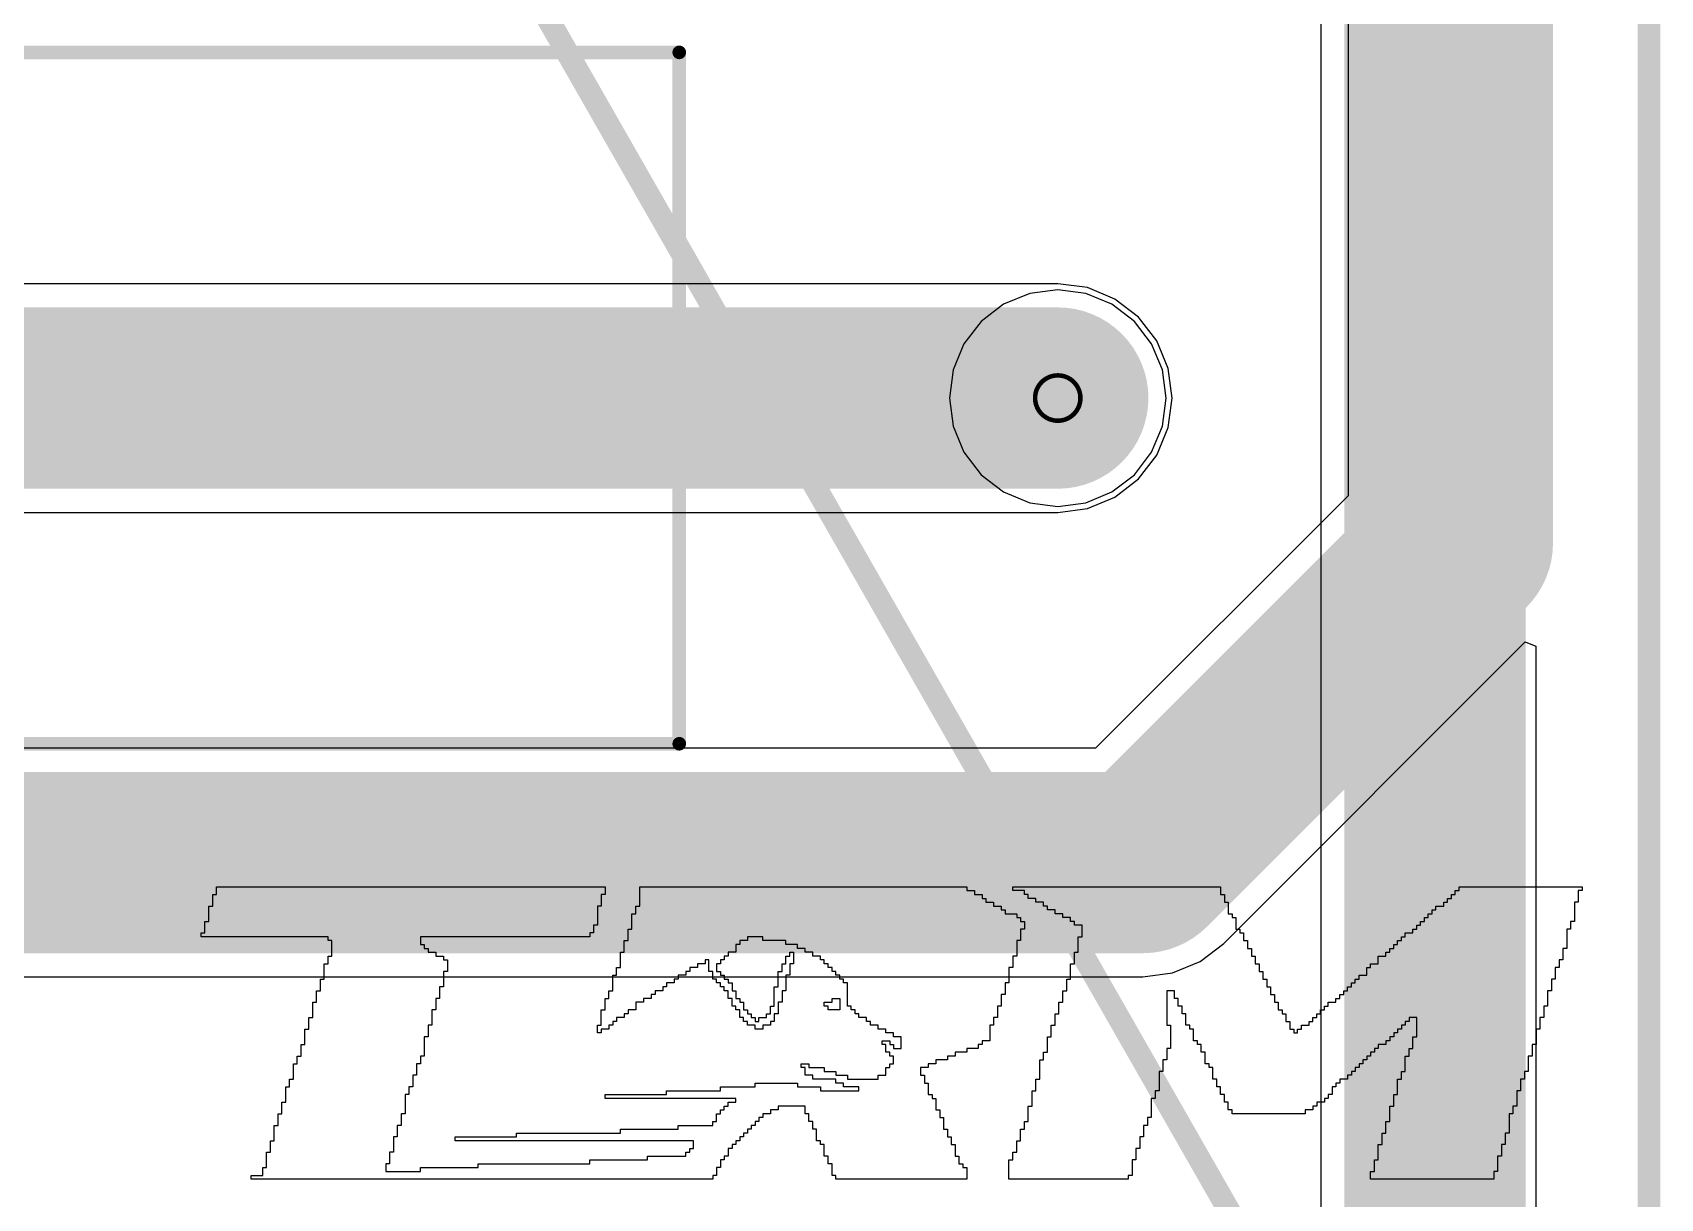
# Model space of a CAD drawing. Header units: millimetres. Extents: x -0.5 to 10.6, y -0.4 to 3.5.
# Drawn here: x 0.624 to 1.343, y -0.085 to 0.429 of the extents above; entities that cross this region are included whole.
import ezdxf

# ---------------------------------------------------------------- set-up
doc = ezdxf.new("R2010")
doc.units = ezdxf.units.MM
doc.header["$MEASUREMENT"] = 0
for name, color, linetype in [('BottomLayer', 5, 'Continuous'), ('BottomSolder', 6, 'Continuous'), ('DrillDrawing', 1, 'Continuous'), ('Mechanical1', 6, 'Continuous'), ('Mechanical2', 216, 'Continuous'), ('MultiLayer', 9, 'Continuous'), ('PadHoleLayer', 156, 'Continuous'), ('TopLayer', 1, 'Continuous'), ('TopOverlay', 2, 'Continuous'), ('TopSolder', 216, 'Continuous')]:
    doc.layers.add(name, color=color, linetype=linetype)

# ---------------------------------------------------------------- blocks, each defined once
blk = doc.blocks.new('AC05000001509JAC00_1')
at = {"layer": 'BottomLayer'}
h = blk.add_hatch(color=5, dxfattribs=at)
edge = h.paths.add_edge_path()
edge.add_arc((-0.5265, 0), 0.0374, 0, 360)
at = {"layer": 'BottomSolder'}
h = blk.add_hatch(color=6, dxfattribs=at)
edge = h.paths.add_edge_path()
edge.add_arc((-0.5265, 0), 0.0374, 0, 360)
at = {"layer": 'MultiLayer'}
h = blk.add_hatch(color=9, dxfattribs=at)
edge = h.paths.add_edge_path()
edge.add_arc((-0.5265, 0), 0.0374, 0, 360)
at = {"layer": 'PadHoleLayer'}
h = blk.add_hatch(color=156, dxfattribs=at)
edge = h.paths.add_edge_path()
edge.add_arc((-0.5265, 0), 0.0215, 0, 360)
at = {"layer": 'TopLayer'}
h = blk.add_hatch(color=1, dxfattribs=at)
edge = h.paths.add_edge_path()
edge.add_arc((-0.5265, 0), 0.0374, 0, 360)
at = {"layer": 'TopSolder'}
h = blk.add_hatch(color=216, dxfattribs=at)
edge = h.paths.add_edge_path()
edge.add_arc((-0.5265, 0), 0.0374, 0, 360)
at = {"layer": 'TopOverlay', "const_width": 0.006}
for points in [[(0.3595, 0.1525), (-0.3595, 0.1525)], [(-0.3595, 0.1525), (-0.3595, -0.1525)], [(0.3595, -0.1525), (-0.3595, -0.1525)]]:
    blk.add_lwpolyline(points, dxfattribs=at)
at = {"layer": 'TopOverlay', "const_width": 0.003}
for points in [[(-0.361, 0.1525, 1), (-0.358, 0.1525, 1)], [(-0.361, 0.1525, 1), (-0.358, 0.1525, 1)], [(-0.361, -0.1525, 1), (-0.358, -0.1525, 1)], [(-0.361, -0.1525, 1), (-0.358, -0.1525, 1)]]:
    blk.add_lwpolyline(points, format="xyb", close=True, dxfattribs=at)

msp = doc.modelspace()

# ---------------------------------------------------------------- linework, layer by layer
at = {"layer": 'BottomLayer'}
for p, q in [((1.19272, 1.56996), (1.19272, -0.16844)), ((1.05274, 0.30913), (1.04284, 0.30153)), ((1.06427, 0.3139), (1.05274, 0.30913)), ((1.07665, 0.31553), (1.06427, 0.3139)), ((1.08902, 0.3139), (1.07665, 0.31553)), ((1.10055, 0.30913), (1.08902, 0.3139)), ((1.11046, 0.30153), (1.10055, 0.30913)), ((1.04284, 0.30153), (1.03524, 0.29163)), ((1.11805, 0.29163), (1.11046, 0.30153)), ((1.03524, 0.29163), (1.03047, 0.2801)), ((1.12283, 0.2801), (1.11805, 0.29163)), ((1.03047, 0.2801), (1.02884, 0.26772)), ((1.12446, 0.26772), (1.12283, 0.2801)), ((1.02884, 0.26772), (1.03047, 0.25535)), ((1.12283, 0.25535), (1.12446, 0.26772)), ((1.03047, 0.25535), (1.03524, 0.24382)), ((1.11805, 0.24382), (1.12283, 0.25535)), ((1.03524, 0.24382), (1.04284, 0.23391)), ((1.11046, 0.23391), (1.11805, 0.24382)), ((1.04284, 0.23391), (1.05274, 0.22632)), ((1.10055, 0.22632), (1.11046, 0.23391)), ((1.05274, 0.22632), (1.06427, 0.22154)), ((1.08902, 0.22154), (1.10055, 0.22632)), ((1.06427, 0.22154), (1.07665, 0.21991)), ((1.07665, 0.21991), (1.08902, 0.22154))]:
    msp.add_line(p, q, dxfattribs=at)
at = {"layer": 'BottomLayer', "const_width": 0.08}
msp.add_lwpolyline([(1.24315, -0.18933), (1.24315, 1.58185)], dxfattribs=at)
at = {"layer": 'DrillDrawing'}
for points, const_width in [([(1.08665, 0.26772, 1), (1.06665, 0.26772, 1)], 0.002), ([(1.06615, 0.26772, 1), (1.06715, 0.26772, 1)], 0.001), ([(1.08615, 0.26772, 1), (1.08715, 0.26772, 1)], 0.001)]:
    msp.add_lwpolyline(points, format="xyb", close=True, dxfattribs=dict(at, const_width=const_width))
at = {"layer": 'Mechanical1', "const_width": 0.01}
for points in [[(1.33755, -0.41519), (1.33755, 2.34071)], [(0.55015, 0.96276), (1.33755, -0.41519)]]:
    msp.add_lwpolyline(points, dxfattribs=at)
at = {"layer": 'Mechanical2', "const_width": 0.01}
msp.add_lwpolyline([(1.33755, -0.41519), (1.33755, 2.34071)], dxfattribs=at)
at = {"layer": 'TopLayer'}
for p, q in [((1.20472, 1.33192), (1.20472, 0.2246)), ((1.07665, 0.31815), (0.48006, 0.31815)), ((1.0897, 0.31643), (1.07665, 0.31815)), ((1.10186, 0.3114), (1.0897, 0.31643)), ((1.11231, 0.30338), (1.10186, 0.3114)), ((1.12032, 0.29294), (1.11231, 0.30338)), ((1.12536, 0.28077), (1.12032, 0.29294)), ((1.12708, 0.26772), (1.12536, 0.28077)), ((1.12536, 0.25467), (1.12708, 0.26772)), ((1.12032, 0.24251), (1.12536, 0.25467)), ((1.11231, 0.23206), (1.12032, 0.24251)), ((1.10186, 0.22405), (1.11231, 0.23206)), ((1.0897, 0.21901), (1.10186, 0.22405)), ((1.20472, 0.2246), (1.09335, 0.11324)), ((0.50095, 0.21729), (1.07665, 0.21729)), ((1.07665, 0.21729), (1.0897, 0.21901)), ((1.1499, 0.02715), (1.28293, 0.16017)), ((1.28293, 0.16017), (1.28755, 0.15826)), ((1.28755, 0.15826), (1.28755, -0.36519)), ((1.09335, 0.11324), (0.55024, 0.11324)), ((1.13946, 0.01913), (1.1499, 0.02715)), ((1.1273, 0.01409), (1.13946, 0.01913)), ((0.57113, 0.01238), (1.11424, 0.01238)), ((1.11424, 0.01238), (1.1273, 0.01409))]:
    msp.add_line(p, q, dxfattribs=at)
at = {"layer": 'TopLayer', "const_width": 0.08}
for points in [[(1.25515, 0.20371), (1.25515, 1.35281)], [(0.48006, 0.26772), (1.07665, 0.26772)], [(1.11424, 0.06281), (1.25515, 0.20371)], [(0.55024, 0.06281), (1.11424, 0.06281)]]:
    msp.add_lwpolyline(points, dxfattribs=at)
at = {"layer": 'TopLayer', "const_width": 0.04}
for points in [[(1.05665, 0.26772, 1), (1.09665, 0.26772, 1)], [(1.23515, 0.20371, 1), (1.27515, 0.20371, 1)], [(1.23515, 0.20371, 1), (1.27515, 0.20371, 1)], [(1.09424, 0.06281, 1), (1.13424, 0.06281, 1)], [(1.09424, 0.06281, 1), (1.13424, 0.06281, 1)]]:
    msp.add_lwpolyline(points, format="xyb", close=True, dxfattribs=at)
at = {"layer": 'TopOverlay'}
for p, q in [((0.70549, 0.04871), (0.70549, 0.0521)), ((0.70549, 0.0521), (0.71737, 0.0521)), ((0.71737, 0.0521), (0.71907, 0.0521)), ((0.71907, 0.0521), (0.87692, 0.0521)), ((0.87692, 0.0521), (0.87692, 0.04871)), ((0.89219, 0.04362), (0.89219, 0.0521)), ((0.89219, 0.0521), (1.03646, 0.0521)), ((1.03646, 0.0521), (1.03646, 0.0504)), ((1.03646, 0.0504), (1.03985, 0.0504)), ((1.03985, 0.0504), (1.03985, 0.04871)), ((1.05683, 0.0504), (1.05683, 0.0521)), ((1.05683, 0.0521), (1.10095, 0.0521)), ((1.06192, 0.0504), (1.05683, 0.0504)), ((1.06192, 0.04871), (1.06192, 0.0504)), ((1.10095, 0.0521), (1.10265, 0.0521)), ((1.10265, 0.0521), (1.14848, 0.0521)), ((1.14848, 0.0521), (1.14848, 0.04871)), ((1.25201, 0.04871), (1.25201, 0.0504)), ((1.25201, 0.0504), (1.25371, 0.0504)), ((1.25371, 0.0504), (1.25371, 0.0521)), ((1.25371, 0.0521), (1.30802, 0.0521)), ((1.30802, 0.0504), (1.30632, 0.0504)), ((1.30632, 0.0504), (1.30632, 0.04531)), ((1.30802, 0.0521), (1.30802, 0.0504)), ((0.7021, 0.03683), (0.7021, 0.04362)), ((0.7021, 0.04362), (0.7038, 0.04362)), ((0.7038, 0.04362), (0.7038, 0.04871)), ((0.7038, 0.04871), (0.70549, 0.04871)), ((0.87522, 0.04362), (0.87352, 0.04362)), ((0.87352, 0.04362), (0.87352, 0.03513)), ((0.87692, 0.04871), (0.87522, 0.04871)), ((0.87522, 0.04871), (0.87522, 0.04362)), ((0.89049, 0.04022), (0.89049, 0.04362)), ((0.89049, 0.04362), (0.89219, 0.04362)), ((1.03985, 0.04871), (1.04325, 0.04871)), ((1.04325, 0.04871), (1.04325, 0.04701)), ((1.04325, 0.04701), (1.04495, 0.04701)), ((1.04495, 0.04701), (1.04495, 0.04531)), ((1.04495, 0.04531), (1.04834, 0.04531)), ((1.04834, 0.04531), (1.04834, 0.04362)), ((1.04834, 0.04362), (1.05173, 0.04362)), ((1.05173, 0.04362), (1.05173, 0.04192)), ((1.06361, 0.04871), (1.06192, 0.04871)), ((1.06361, 0.04701), (1.06361, 0.04871)), ((1.06701, 0.04701), (1.06361, 0.04701)), ((1.06701, 0.04531), (1.06701, 0.04701)), ((1.0704, 0.04531), (1.06701, 0.04531)), ((1.0704, 0.04362), (1.0704, 0.04531)), ((1.0721, 0.04362), (1.0704, 0.04362)), ((1.0721, 0.04192), (1.0721, 0.04362)), ((1.14848, 0.04871), (1.15018, 0.04871)), ((1.15018, 0.04871), (1.15018, 0.04531)), ((1.15018, 0.04531), (1.15187, 0.04531)), ((1.15187, 0.04531), (1.15187, 0.04022)), ((1.24352, 0.04192), (1.24352, 0.04362)), ((1.24352, 0.04362), (1.24692, 0.04362)), ((1.24692, 0.04362), (1.24692, 0.04531)), ((1.24692, 0.04531), (1.24862, 0.04531)), ((1.24862, 0.04531), (1.24862, 0.04701)), ((1.24862, 0.04701), (1.25031, 0.04701)), ((1.25031, 0.04701), (1.25031, 0.04871)), ((1.25031, 0.04871), (1.25201, 0.04871)), ((1.30632, 0.04531), (1.30463, 0.04531)), ((1.30463, 0.04531), (1.30463, 0.03683)), ((0.7004, 0.03173), (0.7004, 0.03683)), ((0.7004, 0.03683), (0.7021, 0.03683)), ((0.8888, 0.03343), (0.8888, 0.04022)), ((0.8888, 0.04022), (0.89049, 0.04022)), ((1.05173, 0.04192), (1.05343, 0.04192)), ((1.05343, 0.04192), (1.05343, 0.04022)), ((1.05343, 0.04022), (1.05852, 0.04022)), ((1.05852, 0.04022), (1.05852, 0.03852)), ((1.05852, 0.03852), (1.06022, 0.03852)), ((1.06022, 0.03852), (1.06022, 0.03683)), ((1.06022, 0.03683), (1.06192, 0.03683)), ((1.06192, 0.03683), (1.06192, 0.03343)), ((1.0755, 0.04192), (1.0721, 0.04192)), ((1.0755, 0.04022), (1.0755, 0.04192)), ((1.07889, 0.04022), (1.0755, 0.04022)), ((1.07889, 0.03852), (1.07889, 0.04022)), ((1.08228, 0.03852), (1.07889, 0.03852)), ((1.08228, 0.03683), (1.08228, 0.03852)), ((1.08398, 0.03683), (1.08228, 0.03683)), ((1.08398, 0.03513), (1.08398, 0.03683)), ((1.15187, 0.04022), (1.15357, 0.04022)), ((1.15357, 0.04022), (1.15357, 0.03852)), ((1.15357, 0.03852), (1.15527, 0.03852)), ((1.15527, 0.03852), (1.15527, 0.03343)), ((1.23674, 0.03513), (1.23674, 0.03683)), ((1.23674, 0.03683), (1.23843, 0.03683)), ((1.23843, 0.03683), (1.23843, 0.03852)), ((1.23843, 0.03852), (1.24013, 0.03852)), ((1.24013, 0.03852), (1.24013, 0.04022)), ((1.24013, 0.04022), (1.24183, 0.04022)), ((1.24183, 0.04022), (1.24183, 0.04192)), ((1.24183, 0.04192), (1.24352, 0.04192)), ((1.30463, 0.03683), (1.30293, 0.03683)), ((1.30293, 0.03683), (1.30293, 0.03343)), ((0.6987, 0.03004), (0.6987, 0.03173)), ((0.6987, 0.03173), (0.7004, 0.03173)), ((0.75471, 0.03004), (0.6987, 0.03004)), ((0.75471, 0.02834), (0.75471, 0.03004)), ((0.87013, 0.03004), (0.79545, 0.03004)), ((0.79545, 0.03004), (0.79545, 0.02664)), ((0.87182, 0.03173), (0.87013, 0.03173)), ((0.87013, 0.03173), (0.87013, 0.03004)), ((0.87352, 0.03513), (0.87182, 0.03513)), ((0.87182, 0.03513), (0.87182, 0.03173)), ((0.8871, 0.02834), (0.8871, 0.03343)), ((0.8871, 0.03343), (0.8888, 0.03343)), ((0.9465, 0.03004), (0.93972, 0.03004)), ((0.93972, 0.03004), (0.93972, 0.02834)), ((0.9465, 0.02834), (0.9465, 0.03004)), ((1.06192, 0.03343), (1.06022, 0.03343)), ((1.06022, 0.03343), (1.06022, 0.02834)), ((1.08738, 0.03513), (1.08398, 0.03513)), ((1.08568, 0.02325), (1.08568, 0.03004)), ((1.08568, 0.03004), (1.08738, 0.03004)), ((1.08738, 0.03004), (1.08738, 0.03513)), ((1.15527, 0.03343), (1.15696, 0.03343)), ((1.15696, 0.03343), (1.15696, 0.03173)), ((1.15696, 0.03173), (1.15866, 0.03173)), ((1.15866, 0.03173), (1.15866, 0.02834)), ((1.22825, 0.02834), (1.22825, 0.03004)), ((1.22825, 0.03004), (1.22995, 0.03004)), ((1.22995, 0.03004), (1.22995, 0.03173)), ((1.22995, 0.03173), (1.23334, 0.03173)), ((1.23334, 0.03173), (1.23334, 0.03343)), ((1.23334, 0.03343), (1.23504, 0.03343)), ((1.23504, 0.03343), (1.23504, 0.03513)), ((1.23504, 0.03513), (1.23674, 0.03513)), ((1.30293, 0.03343), (1.30123, 0.03343)), ((1.30123, 0.03343), (1.30123, 0.02495)), ((0.75641, 0.02834), (0.75471, 0.02834)), ((0.75471, 0.01816), (0.75471, 0.02155)), ((0.75471, 0.02155), (0.75641, 0.02155)), ((0.75641, 0.02155), (0.75641, 0.02834)), ((0.79545, 0.02664), (0.79715, 0.02664)), ((0.79715, 0.02664), (0.79715, 0.02495)), ((0.79715, 0.02495), (0.79884, 0.02495)), ((0.79884, 0.02495), (0.79884, 0.02325)), ((0.79884, 0.02325), (0.80224, 0.02325)), ((0.80224, 0.02325), (0.80224, 0.02155)), ((0.80224, 0.02155), (0.80563, 0.02155)), ((0.80563, 0.02155), (0.80563, 0.01985)), ((0.88371, 0.01646), (0.88371, 0.02325)), ((0.88371, 0.02325), (0.8854, 0.02325)), ((0.8854, 0.02325), (0.8854, 0.02834)), ((0.8854, 0.02834), (0.8871, 0.02834)), ((0.93123, 0.02155), (0.92953, 0.02155)), ((0.92953, 0.02155), (0.92953, 0.01985)), ((0.93462, 0.02325), (0.93123, 0.02325)), ((0.93123, 0.02325), (0.93123, 0.02155)), ((0.93632, 0.02664), (0.93462, 0.02664)), ((0.93462, 0.02664), (0.93462, 0.02325)), ((0.93972, 0.02834), (0.93632, 0.02834)), ((0.93632, 0.02834), (0.93632, 0.02664)), ((0.95669, 0.02834), (0.9465, 0.02834)), ((0.95669, 0.02664), (0.95669, 0.02834)), ((0.96178, 0.02664), (0.95669, 0.02664)), ((0.95669, 0.01816), (0.95669, 0.02155)), ((0.95669, 0.02155), (0.95838, 0.02155)), ((0.95838, 0.02155), (0.95838, 0.02325)), ((0.95838, 0.02325), (0.96008, 0.02325)), ((0.96008, 0.02325), (0.96008, 0.01816)), ((0.96178, 0.02495), (0.96178, 0.02664)), ((0.96517, 0.02495), (0.96178, 0.02495)), ((0.96517, 0.02325), (0.96517, 0.02495)), ((0.96857, 0.02325), (0.96517, 0.02325)), ((0.96857, 0.02155), (0.96857, 0.02325)), ((0.97196, 0.02155), (0.96857, 0.02155)), ((0.97196, 0.01985), (0.97196, 0.02155)), ((1.05852, 0.02155), (1.05683, 0.02155)), ((1.05683, 0.02155), (1.05683, 0.01646)), ((1.06022, 0.02834), (1.05852, 0.02834)), ((1.05852, 0.02834), (1.05852, 0.02155)), ((1.08398, 0.01816), (1.08398, 0.02325)), ((1.08398, 0.02325), (1.08568, 0.02325)), ((1.15866, 0.02834), (1.16036, 0.02834)), ((1.16036, 0.02834), (1.16036, 0.02495)), ((1.16036, 0.02495), (1.16206, 0.02495)), ((1.16206, 0.02495), (1.16206, 0.02155)), ((1.16206, 0.02155), (1.16375, 0.02155)), ((1.16375, 0.02155), (1.16375, 0.01816)), ((1.21807, 0.01816), (1.21807, 0.02155)), ((1.21807, 0.02155), (1.22146, 0.02155)), ((1.22146, 0.02155), (1.22146, 0.02325)), ((1.22146, 0.02325), (1.22316, 0.02325)), ((1.22316, 0.02325), (1.22316, 0.02495)), ((1.22316, 0.02495), (1.22485, 0.02495)), ((1.22485, 0.02495), (1.22485, 0.02664)), ((1.22485, 0.02664), (1.22655, 0.02664)), ((1.22655, 0.02664), (1.22655, 0.02834)), ((1.22655, 0.02834), (1.22825, 0.02834)), ((1.30123, 0.02495), (1.29953, 0.02495)), ((1.29953, 0.02495), (1.29953, 0.01985)), ((0.75302, 0.01137), (0.75302, 0.01816)), ((0.75302, 0.01816), (0.75471, 0.01816)), ((0.80563, 0.01985), (0.80733, 0.01985)), ((0.80733, 0.01476), (0.80563, 0.01476)), ((0.80563, 0.01476), (0.80563, 0.00797)), ((0.80733, 0.01985), (0.80733, 0.01476)), ((0.88201, 0.01306), (0.88201, 0.01646)), ((0.88201, 0.01646), (0.88371, 0.01646)), ((0.91426, 0.01476), (0.91256, 0.01476)), ((0.91256, 0.01476), (0.91256, 0.01306)), ((0.91765, 0.01646), (0.91426, 0.01646)), ((0.91426, 0.01646), (0.91426, 0.01476)), ((0.92105, 0.01816), (0.91765, 0.01816)), ((0.91765, 0.01816), (0.91765, 0.01646)), ((0.92274, 0.01985), (0.92105, 0.01985)), ((0.92105, 0.01985), (0.92105, 0.01816)), ((0.92274, 0.01476), (0.92274, 0.01985)), ((0.92444, 0.01476), (0.92274, 0.01476)), ((0.92444, 0.01137), (0.92444, 0.01476)), ((0.92783, 0.01816), (0.92614, 0.01816)), ((0.92614, 0.01816), (0.92614, 0.01476)), ((0.92614, 0.01476), (0.92783, 0.01476)), ((0.92953, 0.01985), (0.92783, 0.01985)), ((0.92783, 0.01985), (0.92783, 0.01816)), ((0.92783, 0.01476), (0.92783, 0.01306)), ((0.95329, 0.00797), (0.95329, 0.01476)), ((0.95329, 0.01476), (0.95499, 0.01476)), ((0.95499, 0.01476), (0.95499, 0.01816)), ((0.95499, 0.01816), (0.95669, 0.01816)), ((0.96008, 0.01816), (0.95838, 0.01816)), ((0.95838, 0.01816), (0.95838, 0.01306)), ((0.97366, 0.01985), (0.97196, 0.01985)), ((0.97366, 0.01816), (0.97366, 0.01985)), ((0.97536, 0.01816), (0.97366, 0.01816)), ((0.97536, 0.01646), (0.97536, 0.01816)), ((0.97705, 0.01646), (0.97536, 0.01646)), ((0.97705, 0.01476), (0.97705, 0.01646)), ((0.97875, 0.01476), (0.97705, 0.01476)), ((0.97875, 0.01306), (0.97875, 0.01476)), ((1.05683, 0.01646), (1.05513, 0.01646)), ((1.05513, 0.01646), (1.05513, 0.00967)), ((1.08228, 0.01137), (1.08228, 0.01816)), ((1.08228, 0.01816), (1.08398, 0.01816)), ((1.16375, 0.01816), (1.16545, 0.01816)), ((1.16545, 0.01816), (1.16545, 0.01476)), ((1.16545, 0.01476), (1.16715, 0.01476)), ((1.16715, 0.01476), (1.16715, 0.01137)), ((1.21297, 0.01306), (1.21297, 0.01646)), ((1.21297, 0.01646), (1.21467, 0.01646)), ((1.21467, 0.01646), (1.21467, 0.01816)), ((1.21467, 0.01816), (1.21807, 0.01816)), ((1.29784, 0.01646), (1.29614, 0.01646)), ((1.29614, 0.01646), (1.29614, 0.01137)), ((1.29953, 0.01985), (1.29784, 0.01985)), ((1.29784, 0.01985), (1.29784, 0.01646)), ((0.75132, 0.00628), (0.75132, 0.01137)), ((0.75132, 0.01137), (0.75302, 0.01137)), ((0.80563, 0.00797), (0.80393, 0.00797)), ((0.80393, 0.00797), (0.80393, 0.00288)), ((0.88031, 0.00628), (0.88031, 0.01306)), ((0.88031, 0.01306), (0.88201, 0.01306)), ((0.90407, 0.00797), (0.90238, 0.00797)), ((0.90238, 0.00797), (0.90238, 0.00628)), ((0.90747, 0.00967), (0.90407, 0.00967)), ((0.90407, 0.00967), (0.90407, 0.00797)), ((0.90916, 0.01137), (0.90747, 0.01137)), ((0.90747, 0.01137), (0.90747, 0.00967)), ((0.91256, 0.01306), (0.90916, 0.01306)), ((0.90916, 0.01306), (0.90916, 0.01137)), ((0.92614, 0.01137), (0.92444, 0.01137)), ((0.92614, 0.00967), (0.92614, 0.01137)), ((0.92783, 0.00967), (0.92614, 0.00967)), ((0.92783, 0.01306), (0.92953, 0.01306)), ((0.92783, 0.00797), (0.92783, 0.00967)), ((0.92953, 0.00797), (0.92783, 0.00797)), ((0.92953, 0.01306), (0.92953, 0.01137)), ((0.92953, 0.01137), (0.93123, 0.01137)), ((0.92953, 0.00628), (0.92953, 0.00797)), ((0.93123, 0.01137), (0.93123, 0.00967)), ((0.93123, 0.00967), (0.93293, 0.00967)), ((0.93293, 0.00967), (0.93293, 0.00628)), ((0.9516, -0.00051), (0.9516, 0.00797)), ((0.9516, 0.00797), (0.95329, 0.00797)), ((0.95838, 0.01306), (0.95669, 0.01306)), ((0.95669, 0.01306), (0.95669, 0.00628)), ((0.98045, 0.01306), (0.97875, 0.01306)), ((0.98045, 0.01137), (0.98045, 0.01306)), ((0.98215, 0.01137), (0.98045, 0.01137)), ((0.98215, 0.00967), (0.98215, 0.01137)), ((0.98384, 0.00967), (0.98215, 0.00967)), ((0.98384, -0.00051), (0.98384, 0.00967)), ((1.05513, 0.00967), (1.05343, 0.00967)), ((1.05343, 0.00967), (1.05343, 0.00458)), ((1.08059, 0.00628), (1.08059, 0.01137)), ((1.08059, 0.01137), (1.08228, 0.01137)), ((1.16715, 0.01137), (1.16884, 0.01137)), ((1.16884, 0.01137), (1.16884, 0.00797)), ((1.16884, 0.00797), (1.17054, 0.00797)), ((1.17054, 0.00797), (1.17054, 0.00458)), ((1.20449, 0.00628), (1.20449, 0.00797)), ((1.20449, 0.00797), (1.20618, 0.00797)), ((1.20618, 0.00797), (1.20618, 0.00967)), ((1.20618, 0.00967), (1.20788, 0.00967)), ((1.20788, 0.00967), (1.20788, 0.01137)), ((1.20788, 0.01137), (1.20958, 0.01137)), ((1.20958, 0.01137), (1.20958, 0.01306)), ((1.20958, 0.01306), (1.21297, 0.01306)), ((1.29614, 0.01137), (1.29444, 0.01137)), ((1.29444, 0.01137), (1.29444, 0.00628)), ((0.74792, -0.00561), (0.74792, 0.00118)), ((0.74792, 0.00118), (0.74962, 0.00118)), ((0.74962, 0.00118), (0.74962, 0.00628)), ((0.74962, 0.00628), (0.75132, 0.00628)), ((0.80393, 0.00288), (0.80224, 0.00288)), ((0.80224, 0.00288), (0.80224, -0.00221)), ((0.87692, -0.00221), (0.87692, 0.00288)), ((0.87692, 0.00288), (0.87861, 0.00288)), ((0.87861, 0.00288), (0.87861, 0.00628)), ((0.87861, 0.00628), (0.88031, 0.00628)), ((0.89389, 0.00118), (0.89049, 0.00118)), ((0.89049, 0.00118), (0.89049, -0.00221)), ((0.89728, 0.00288), (0.89389, 0.00288)), ((0.89389, 0.00288), (0.89389, 0.00118)), ((0.89898, 0.00458), (0.89728, 0.00458)), ((0.89728, 0.00458), (0.89728, 0.00288)), ((0.90238, 0.00628), (0.89898, 0.00628)), ((0.89898, 0.00628), (0.89898, 0.00458)), ((0.93123, 0.00628), (0.92953, 0.00628)), ((0.93123, 0.00288), (0.93123, 0.00628)), ((0.93293, 0.00288), (0.93123, 0.00288)), ((0.93293, 0.00628), (0.93462, 0.00628)), ((0.93293, -0.00051), (0.93293, 0.00288)), ((0.93462, 0.00628), (0.93462, 0.00288)), ((0.93462, 0.00288), (0.93632, 0.00288)), ((0.93632, 0.00288), (0.93632, 0.00118)), ((0.93632, 0.00118), (0.93802, 0.00118)), ((0.93802, 0.00118), (0.93802, -0.00221)), ((0.95499, 0.00118), (0.95329, 0.00118)), ((0.95329, 0.00118), (0.95329, -0.00391)), ((0.95669, 0.00628), (0.95499, 0.00628)), ((0.95499, 0.00628), (0.95499, 0.00118)), ((0.97366, -0.00051), (0.97366, 0.00118)), ((0.97366, 0.00118), (0.97705, 0.00118)), ((0.97705, 0.00118), (0.97705, 0.00288)), ((0.97705, 0.00288), (0.98045, 0.00288)), ((0.98045, 0.00288), (0.98045, -0.00221)), ((1.05343, 0.00458), (1.05173, 0.00458)), ((1.05173, 0.00458), (1.05173, -0.00051)), ((1.07719, -0.00391), (1.07719, 0.00118)), ((1.07719, 0.00118), (1.07889, 0.00118)), ((1.07889, 0.00118), (1.07889, 0.00628)), ((1.07889, 0.00628), (1.08059, 0.00628)), ((1.12811, 0.00628), (1.12472, 0.00628)), ((1.12472, 0.00628), (1.12472, -0.009)), ((1.12811, 0.00288), (1.12811, 0.00628)), ((1.12981, 0.00288), (1.12811, 0.00288)), ((1.12981, -0.00051), (1.12981, 0.00288)), ((1.17054, 0.00458), (1.17224, 0.00458)), ((1.17224, 0.00458), (1.17224, 0.00118)), ((1.17224, 0.00118), (1.17394, 0.00118)), ((1.17394, 0.00118), (1.17394, -0.00221)), ((1.196, -0.00051), (1.196, 0.00118)), ((1.196, 0.00118), (1.1994, 0.00118)), ((1.1994, 0.00118), (1.1994, 0.00288)), ((1.1994, 0.00288), (1.20109, 0.00288)), ((1.20109, 0.00288), (1.20109, 0.00458)), ((1.20109, 0.00458), (1.20279, 0.00458)), ((1.20279, 0.00458), (1.20279, 0.00628)), ((1.20279, 0.00628), (1.20449, 0.00628)), ((1.29444, 0.00628), (1.29274, 0.00628)), ((1.29274, 0.00628), (1.29274, -0.00051)), ((0.74623, -0.0107), (0.74623, -0.00561)), ((0.74623, -0.00561), (0.74792, -0.00561)), ((0.80224, -0.00221), (0.80054, -0.00221)), ((0.80054, -0.00221), (0.80054, -0.009)), ((0.87522, -0.009), (0.87522, -0.00221)), ((0.87522, -0.00221), (0.87692, -0.00221)), ((0.8854, -0.00561), (0.88201, -0.00561)), ((0.88201, -0.00561), (0.88201, -0.0073)), ((0.8871, -0.00391), (0.8854, -0.00391)), ((0.8854, -0.00391), (0.8854, -0.00561)), ((0.89049, -0.00221), (0.8871, -0.00221)), ((0.8871, -0.00221), (0.8871, -0.00391)), ((0.93462, -0.00051), (0.93293, -0.00051)), ((0.93462, -0.00221), (0.93462, -0.00051)), ((0.93632, -0.00221), (0.93462, -0.00221)), ((0.93632, -0.00561), (0.93632, -0.00221)), ((0.93802, -0.00561), (0.93632, -0.00561)), ((0.93802, -0.00221), (0.93972, -0.00221)), ((0.93802, -0.0073), (0.93802, -0.00561)), ((0.93972, -0.00221), (0.93972, -0.00391)), ((0.93972, -0.00391), (0.94141, -0.00391)), ((0.94141, -0.00391), (0.94141, -0.00561)), ((0.94141, -0.00561), (0.94311, -0.00561)), ((0.94311, -0.00561), (0.94311, -0.0073)), ((0.94481, -0.0073), (0.94481, -0.00561)), ((0.94481, -0.00561), (0.9482, -0.00561)), ((0.9482, -0.00561), (0.9482, -0.00391)), ((0.9482, -0.00391), (0.9499, -0.00391)), ((0.9499, -0.00391), (0.9499, -0.00051)), ((0.9499, -0.00051), (0.9516, -0.00051)), ((0.95329, -0.00391), (0.9516, -0.00391)), ((0.9516, -0.00391), (0.9516, -0.0073)), ((0.97536, -0.00051), (0.97366, -0.00051)), ((0.97536, -0.00221), (0.97536, -0.00051)), ((0.97875, -0.00221), (0.97536, -0.00221)), ((0.98045, -0.00221), (0.97875, -0.00221)), ((0.98554, -0.00051), (0.98384, -0.00051)), ((0.98554, -0.00221), (0.98554, -0.00051)), ((0.98724, -0.00221), (0.98554, -0.00221)), ((0.98724, -0.00391), (0.98724, -0.00221)), ((0.98894, -0.00391), (0.98724, -0.00391)), ((0.98894, -0.00561), (0.98894, -0.00391)), ((0.99233, -0.00561), (0.98894, -0.00561)), ((0.99233, -0.0073), (0.99233, -0.00561)), ((1.05004, -0.00561), (1.04834, -0.00561)), ((1.04834, -0.00561), (1.04834, -0.009)), ((1.05173, -0.00051), (1.05004, -0.00051)), ((1.05004, -0.00051), (1.05004, -0.00561)), ((1.0755, -0.009), (1.0755, -0.00391)), ((1.0755, -0.00391), (1.07719, -0.00391)), ((1.13151, -0.00051), (1.12981, -0.00051)), ((1.13151, -0.00391), (1.13151, -0.00051)), ((1.1332, -0.00391), (1.13151, -0.00391)), ((1.1332, -0.009), (1.1332, -0.00391)), ((1.17394, -0.00221), (1.17563, -0.00221)), ((1.17563, -0.00221), (1.17563, -0.00391)), ((1.17563, -0.00391), (1.17733, -0.00391)), ((1.17733, -0.00391), (1.17733, -0.0073)), ((1.18921, -0.0073), (1.18921, -0.00561)), ((1.18921, -0.00561), (1.19091, -0.00561)), ((1.19091, -0.00561), (1.19091, -0.00391)), ((1.19091, -0.00391), (1.19261, -0.00391)), ((1.19261, -0.00391), (1.19261, -0.00221)), ((1.19261, -0.00221), (1.1943, -0.00221)), ((1.1943, -0.00221), (1.1943, -0.00051)), ((1.1943, -0.00051), (1.196, -0.00051)), ((1.23504, -0.00561), (1.23164, -0.00561)), ((1.23164, -0.00561), (1.23164, -0.0073)), ((1.23504, -0.01409), (1.23504, -0.00561)), ((1.29105, -0.00561), (1.28935, -0.00561)), ((1.28935, -0.00561), (1.28935, -0.0107)), ((1.29274, -0.00051), (1.29105, -0.00051)), ((1.29105, -0.00051), (1.29105, -0.00561)), ((0.74453, -0.01749), (0.74453, -0.0107)), ((0.74453, -0.0107), (0.74623, -0.0107)), ((0.79884, -0.01409), (0.79715, -0.01409)), ((0.79715, -0.01409), (0.79715, -0.02258)), ((0.80054, -0.009), (0.79884, -0.009)), ((0.79884, -0.009), (0.79884, -0.01409)), ((0.87352, -0.01239), (0.87352, -0.009)), ((0.87352, -0.009), (0.87522, -0.009)), ((0.87522, -0.01239), (0.87352, -0.01239)), ((0.87861, -0.0107), (0.87522, -0.0107)), ((0.87522, -0.0107), (0.87522, -0.01239)), ((0.88031, -0.009), (0.87861, -0.009)), ((0.87861, -0.009), (0.87861, -0.0107)), ((0.88201, -0.0073), (0.88031, -0.0073)), ((0.88031, -0.0073), (0.88031, -0.009)), ((0.93972, -0.0073), (0.93802, -0.0073)), ((0.93972, -0.009), (0.93972, -0.0073)), ((0.94311, -0.009), (0.93972, -0.009)), ((0.94311, -0.0073), (0.94481, -0.0073)), ((0.94311, -0.0107), (0.94311, -0.009)), ((0.9465, -0.0107), (0.94311, -0.0107)), ((0.9499, -0.009), (0.9465, -0.009)), ((0.9465, -0.009), (0.9465, -0.0107)), ((0.9516, -0.0073), (0.9499, -0.0073)), ((0.9499, -0.0073), (0.9499, -0.009)), ((0.99403, -0.0073), (0.99233, -0.0073)), ((0.99403, -0.009), (0.99403, -0.0073)), ((0.99742, -0.009), (0.99403, -0.009)), ((0.99742, -0.0107), (0.99742, -0.009)), ((1.00082, -0.0107), (0.99742, -0.0107)), ((1.00082, -0.01239), (1.00082, -0.0107)), ((1.00421, -0.01239), (1.00082, -0.01239)), ((1.00421, -0.01409), (1.00421, -0.01239)), ((1.00761, -0.01409), (1.00421, -0.01409)), ((1.00761, -0.01918), (1.00761, -0.01409)), ((1.04834, -0.009), (1.04664, -0.009)), ((1.04664, -0.009), (1.04664, -0.01579)), ((1.0721, -0.02088), (1.0721, -0.01409)), ((1.0721, -0.01409), (1.0738, -0.01409)), ((1.0738, -0.01409), (1.0738, -0.009)), ((1.0738, -0.009), (1.0755, -0.009)), ((1.12472, -0.009), (1.12641, -0.009)), ((1.12641, -0.009), (1.12641, -0.01918)), ((1.1349, -0.009), (1.1332, -0.009)), ((1.1349, -0.0107), (1.1349, -0.009)), ((1.1366, -0.0107), (1.1349, -0.0107)), ((1.1366, -0.01579), (1.1366, -0.0107)), ((1.17733, -0.0073), (1.17903, -0.0073)), ((1.17903, -0.0073), (1.17903, -0.0107)), ((1.17903, -0.0107), (1.18073, -0.0107)), ((1.18073, -0.0107), (1.18073, -0.01239)), ((1.18073, -0.01239), (1.18242, -0.01239)), ((1.18242, -0.01239), (1.18242, -0.0107)), ((1.18242, -0.0107), (1.18412, -0.0107)), ((1.18412, -0.0107), (1.18412, -0.009)), ((1.18412, -0.009), (1.18751, -0.009)), ((1.18751, -0.009), (1.18751, -0.0073)), ((1.18751, -0.0073), (1.18921, -0.0073)), ((1.22485, -0.01409), (1.22316, -0.01409)), ((1.22316, -0.01409), (1.22316, -0.01579)), ((1.22655, -0.01239), (1.22485, -0.01239)), ((1.22485, -0.01239), (1.22485, -0.01409)), ((1.22825, -0.0107), (1.22655, -0.0107)), ((1.22655, -0.0107), (1.22655, -0.01239)), ((1.22995, -0.009), (1.22825, -0.009)), ((1.22825, -0.009), (1.22825, -0.0107)), ((1.23164, -0.0073), (1.22995, -0.0073)), ((1.22995, -0.0073), (1.22995, -0.009)), ((1.23334, -0.01918), (1.23334, -0.01409)), ((1.23334, -0.01409), (1.23504, -0.01409)), ((1.28935, -0.0107), (1.28765, -0.0107)), ((1.28765, -0.0107), (1.28765, -0.01749)), ((0.74283, -0.02258), (0.74283, -0.01749)), ((0.74283, -0.01749), (0.74453, -0.01749)), ((0.99912, -0.01749), (0.99912, -0.01579)), ((0.99912, -0.01579), (1.00251, -0.01579)), ((1.00082, -0.01749), (0.99912, -0.01749)), ((1.00082, -0.02088), (1.00082, -0.01749)), ((1.00251, -0.02088), (1.00082, -0.02088)), ((1.00251, -0.01579), (1.00251, -0.01749)), ((1.00251, -0.01749), (1.00421, -0.01749)), ((1.00251, -0.02258), (1.00251, -0.02088)), ((1.00421, -0.01749), (1.00421, -0.01918)), ((1.00421, -0.01918), (1.00761, -0.01918)), ((1.03646, -0.02088), (1.03137, -0.02088)), ((1.03137, -0.02088), (1.03137, -0.02258)), ((1.04155, -0.01918), (1.03646, -0.01918)), ((1.03646, -0.01918), (1.03646, -0.02088)), ((1.04325, -0.01749), (1.04155, -0.01749)), ((1.04155, -0.01749), (1.04155, -0.01918)), ((1.04664, -0.01579), (1.04325, -0.01579)), ((1.04325, -0.01579), (1.04325, -0.01749)), ((1.0704, -0.02428), (1.0704, -0.02088)), ((1.0704, -0.02088), (1.0721, -0.02088)), ((1.12641, -0.01918), (1.12472, -0.01918)), ((1.12472, -0.01918), (1.12472, -0.02428)), ((1.13829, -0.01579), (1.1366, -0.01579)), ((1.13829, -0.01749), (1.13829, -0.01579)), ((1.13999, -0.01749), (1.13829, -0.01749)), ((1.13999, -0.02088), (1.13999, -0.01749)), ((1.14169, -0.02088), (1.13999, -0.02088)), ((1.14169, -0.02597), (1.14169, -0.02088)), ((1.21637, -0.02088), (1.21467, -0.02088)), ((1.21467, -0.02088), (1.21467, -0.02258)), ((1.21807, -0.01918), (1.21637, -0.01918)), ((1.21637, -0.01918), (1.21637, -0.02088)), ((1.22146, -0.01749), (1.21807, -0.01749)), ((1.21807, -0.01749), (1.21807, -0.01918)), ((1.22316, -0.01579), (1.22146, -0.01579)), ((1.22146, -0.01579), (1.22146, -0.01749)), ((1.23164, -0.02258), (1.23164, -0.01918)), ((1.23164, -0.01918), (1.23334, -0.01918)), ((1.28765, -0.01749), (1.28596, -0.01749)), ((1.28596, -0.01749), (1.28596, -0.02258)), ((0.73944, -0.03276), (0.73944, -0.02597)), ((0.73944, -0.02597), (0.74114, -0.02597)), ((0.74114, -0.02597), (0.74114, -0.02258)), ((0.74114, -0.02258), (0.74283, -0.02258)), ((0.79545, -0.02597), (0.79375, -0.02597)), ((0.79375, -0.02597), (0.79375, -0.03106)), ((0.79715, -0.02258), (0.79545, -0.02258)), ((0.79545, -0.02258), (0.79545, -0.02597)), ((0.96348, -0.02767), (0.96348, -0.02597)), ((0.96348, -0.02597), (0.96687, -0.02597)), ((0.96517, -0.02767), (0.96348, -0.02767)), ((0.96517, -0.03106), (0.96517, -0.02767)), ((0.96687, -0.02597), (0.96687, -0.02767)), ((0.96687, -0.02767), (0.97366, -0.02767)), ((0.97366, -0.02767), (0.97366, -0.02937)), ((1.00082, -0.03106), (1.00082, -0.02767)), ((1.00082, -0.02767), (1.00251, -0.02767)), ((1.00421, -0.02258), (1.00251, -0.02258)), ((1.00251, -0.02767), (1.00251, -0.02597)), ((1.00251, -0.02597), (1.00421, -0.02597)), ((1.00421, -0.02597), (1.00421, -0.02258)), ((1.01949, -0.02767), (1.01609, -0.02767)), ((1.01609, -0.02767), (1.01609, -0.03106)), ((1.02288, -0.02597), (1.01949, -0.02597)), ((1.01949, -0.02597), (1.01949, -0.02767)), ((1.02797, -0.02428), (1.02288, -0.02428)), ((1.02288, -0.02428), (1.02288, -0.02597)), ((1.03137, -0.02258), (1.02797, -0.02258)), ((1.02797, -0.02258), (1.02797, -0.02428)), ((1.06871, -0.03276), (1.06871, -0.02428)), ((1.06871, -0.02428), (1.0704, -0.02428)), ((1.12472, -0.02428), (1.12302, -0.02428)), ((1.12302, -0.02428), (1.12302, -0.02937)), ((1.14339, -0.02597), (1.14169, -0.02597)), ((1.14339, -0.02767), (1.14339, -0.02597)), ((1.14508, -0.02767), (1.14339, -0.02767)), ((1.14508, -0.03276), (1.14508, -0.02767)), ((1.20958, -0.02767), (1.20788, -0.02767)), ((1.20788, -0.02767), (1.20788, -0.02937)), ((1.21128, -0.02597), (1.20958, -0.02597)), ((1.20958, -0.02597), (1.20958, -0.02767)), ((1.21297, -0.02428), (1.21128, -0.02428)), ((1.21128, -0.02428), (1.21128, -0.02597)), ((1.21467, -0.02258), (1.21297, -0.02258)), ((1.21297, -0.02258), (1.21297, -0.02428)), ((1.22995, -0.02937), (1.22995, -0.02258)), ((1.22995, -0.02258), (1.23164, -0.02258)), ((1.28596, -0.02258), (1.28426, -0.02258)), ((1.28426, -0.02258), (1.28426, -0.02937)), ((0.73774, -0.03616), (0.73774, -0.03276)), ((0.73774, -0.03276), (0.73944, -0.03276)), ((0.79375, -0.03106), (0.79205, -0.03106)), ((0.79205, -0.03106), (0.79205, -0.03616)), ((0.94311, -0.03616), (0.94311, -0.03446)), ((0.94311, -0.03446), (0.96178, -0.03446)), ((0.96178, -0.03446), (0.96178, -0.03616)), ((0.96857, -0.03106), (0.96517, -0.03106)), ((0.96857, -0.03276), (0.96857, -0.03106)), ((0.97875, -0.03276), (0.96857, -0.03276)), ((0.97366, -0.02937), (0.97875, -0.02937)), ((0.97875, -0.02937), (0.97875, -0.03106)), ((0.97875, -0.03106), (0.98384, -0.03106)), ((0.97875, -0.03446), (0.97875, -0.03276)), ((0.98215, -0.03446), (0.97875, -0.03446)), ((0.98215, -0.03616), (0.98215, -0.03446)), ((0.98384, -0.03106), (0.98384, -0.03276)), ((0.98384, -0.03276), (0.99742, -0.03276)), ((0.99742, -0.03276), (0.99742, -0.03106)), ((0.99742, -0.03106), (1.00082, -0.03106)), ((1.01609, -0.03106), (1.01779, -0.03106)), ((1.01779, -0.03106), (1.01779, -0.03446)), ((1.01779, -0.03446), (1.01949, -0.03446)), ((1.01949, -0.03446), (1.01949, -0.03955)), ((1.06701, -0.03785), (1.06701, -0.03276)), ((1.06701, -0.03276), (1.06871, -0.03276)), ((1.12302, -0.02937), (1.12132, -0.02937)), ((1.12132, -0.02937), (1.12132, -0.03785)), ((1.14678, -0.03276), (1.14508, -0.03276)), ((1.14678, -0.03616), (1.14678, -0.03276)), ((1.20109, -0.03446), (1.1994, -0.03446)), ((1.1994, -0.03446), (1.1994, -0.03616)), ((1.20449, -0.03276), (1.20109, -0.03276)), ((1.20109, -0.03276), (1.20109, -0.03446)), ((1.20618, -0.03106), (1.20449, -0.03106)), ((1.20449, -0.03106), (1.20449, -0.03276)), ((1.20788, -0.02937), (1.20618, -0.02937)), ((1.20618, -0.02937), (1.20618, -0.03106)), ((1.22655, -0.03955), (1.22655, -0.03276)), ((1.22655, -0.03276), (1.22825, -0.03276)), ((1.22825, -0.03276), (1.22825, -0.02937)), ((1.22825, -0.02937), (1.22995, -0.02937)), ((1.28256, -0.03276), (1.28086, -0.03276)), ((1.28086, -0.03276), (1.28086, -0.03785)), ((1.28426, -0.02937), (1.28256, -0.02937)), ((1.28256, -0.02937), (1.28256, -0.03276)), ((0.73435, -0.04804), (0.73435, -0.04295)), ((0.73435, -0.04295), (0.73604, -0.04295)), ((0.73604, -0.04295), (0.73604, -0.03616)), ((0.73604, -0.03616), (0.73774, -0.03616)), ((0.79036, -0.03955), (0.78866, -0.03955)), ((0.78866, -0.03955), (0.78866, -0.04804)), ((0.79205, -0.03616), (0.79036, -0.03616)), ((0.79036, -0.03616), (0.79036, -0.03955)), ((0.87692, -0.04125), (0.87692, -0.03955)), ((0.87692, -0.03955), (0.90407, -0.03955)), ((0.93462, -0.04125), (0.87692, -0.04125)), ((0.90407, -0.03955), (0.90407, -0.03785)), ((0.90407, -0.03785), (0.92783, -0.03785)), ((0.92783, -0.03785), (0.92783, -0.03616)), ((0.92783, -0.03616), (0.94311, -0.03616)), ((0.93123, -0.04464), (0.93123, -0.04295)), ((0.93123, -0.04295), (0.93462, -0.04295)), ((0.93462, -0.04295), (0.93462, -0.04125)), ((0.96178, -0.03616), (0.97196, -0.03616)), ((0.97196, -0.03616), (0.97196, -0.03785)), ((0.97196, -0.03785), (0.98894, -0.03785)), ((0.98894, -0.03616), (0.98215, -0.03616)), ((0.98894, -0.03785), (0.98894, -0.03616)), ((1.01949, -0.03955), (1.02118, -0.03955)), ((1.02118, -0.03955), (1.02118, -0.04125)), ((1.02118, -0.04125), (1.02288, -0.04125)), ((1.02288, -0.04125), (1.02288, -0.04634)), ((1.06531, -0.04464), (1.06531, -0.03785)), ((1.06531, -0.03785), (1.06701, -0.03785)), ((1.11962, -0.04125), (1.11793, -0.04125)), ((1.11793, -0.04125), (1.11793, -0.04973)), ((1.12132, -0.03785), (1.11962, -0.03785)), ((1.11962, -0.03785), (1.11962, -0.04125)), ((1.14848, -0.03616), (1.14678, -0.03616)), ((1.14848, -0.03955), (1.14848, -0.03616)), ((1.15018, -0.03955), (1.14848, -0.03955)), ((1.15018, -0.04295), (1.15018, -0.03955)), ((1.15187, -0.04295), (1.15018, -0.04295)), ((1.15187, -0.04634), (1.15187, -0.04295)), ((1.1943, -0.04295), (1.19091, -0.04295)), ((1.19091, -0.04295), (1.19091, -0.04464)), ((1.196, -0.04125), (1.1943, -0.04125)), ((1.1943, -0.04125), (1.1943, -0.04295)), ((1.1977, -0.03955), (1.196, -0.03955)), ((1.196, -0.03955), (1.196, -0.04125)), ((1.1994, -0.03616), (1.1977, -0.03616)), ((1.1977, -0.03616), (1.1977, -0.03955)), ((1.22485, -0.04464), (1.22485, -0.03955)), ((1.22485, -0.03955), (1.22655, -0.03955)), ((1.28086, -0.03785), (1.27917, -0.03785)), ((1.27917, -0.03785), (1.27917, -0.04464)), ((0.73265, -0.05313), (0.73265, -0.04804)), ((0.73265, -0.04804), (0.73435, -0.04804)), ((0.78866, -0.04804), (0.78696, -0.04804)), ((0.78696, -0.04804), (0.78696, -0.05313)), ((0.92614, -0.05143), (0.92614, -0.04804)), ((0.92614, -0.04804), (0.92783, -0.04804)), ((0.92783, -0.04804), (0.92783, -0.04634)), ((0.92783, -0.04634), (0.92953, -0.04634)), ((0.92953, -0.04634), (0.92953, -0.04464)), ((0.92953, -0.04464), (0.93123, -0.04464)), ((0.9465, -0.04973), (0.94481, -0.04973)), ((0.94481, -0.04973), (0.94481, -0.05143)), ((0.9499, -0.04804), (0.9465, -0.04804)), ((0.9465, -0.04804), (0.9465, -0.04973)), ((0.95329, -0.04634), (0.9499, -0.04634)), ((0.9499, -0.04634), (0.9499, -0.04804)), ((0.96517, -0.04464), (0.95329, -0.04464)), ((0.95329, -0.04464), (0.95329, -0.04634)), ((0.96517, -0.04804), (0.96517, -0.04464)), ((0.96687, -0.04804), (0.96517, -0.04804)), ((0.96687, -0.05143), (0.96687, -0.04804)), ((1.02288, -0.04634), (1.02458, -0.04634)), ((1.02458, -0.04634), (1.02458, -0.04973)), ((1.02458, -0.04973), (1.02628, -0.04973)), ((1.02628, -0.04973), (1.02628, -0.05483)), ((1.06361, -0.05143), (1.06361, -0.04464)), ((1.06361, -0.04464), (1.06531, -0.04464)), ((1.11793, -0.04973), (1.11623, -0.04973)), ((1.11623, -0.04973), (1.11623, -0.05313)), ((1.15357, -0.04634), (1.15187, -0.04634)), ((1.15357, -0.04804), (1.15357, -0.04634)), ((1.18582, -0.04804), (1.15357, -0.04804)), ((1.18921, -0.04634), (1.18582, -0.04634)), ((1.18582, -0.04634), (1.18582, -0.04804)), ((1.19091, -0.04464), (1.18921, -0.04464)), ((1.18921, -0.04464), (1.18921, -0.04634)), ((1.22316, -0.05143), (1.22316, -0.04464)), ((1.22316, -0.04464), (1.22485, -0.04464)), ((1.27747, -0.04804), (1.27577, -0.04804)), ((1.27577, -0.04804), (1.27577, -0.05652)), ((1.27917, -0.04464), (1.27747, -0.04464)), ((1.27747, -0.04464), (1.27747, -0.04804)), ((0.73095, -0.05992), (0.73095, -0.05313)), ((0.73095, -0.05313), (0.73265, -0.05313)), ((0.78696, -0.05313), (0.78526, -0.05313)), ((0.78526, -0.05313), (0.78526, -0.05822)), ((0.83788, -0.05822), (0.83788, -0.05652)), ((0.83788, -0.05652), (0.88371, -0.05652)), ((0.88371, -0.05652), (0.88371, -0.05483)), ((0.88371, -0.05483), (0.90916, -0.05483)), ((0.90916, -0.05483), (0.90916, -0.05313)), ((0.90916, -0.05313), (0.92444, -0.05313)), ((0.92444, -0.05313), (0.92444, -0.05143)), ((0.92444, -0.05143), (0.92614, -0.05143)), ((0.93972, -0.05652), (0.93802, -0.05652)), ((0.93802, -0.05652), (0.93802, -0.05822)), ((0.94141, -0.05483), (0.93972, -0.05483)), ((0.93972, -0.05483), (0.93972, -0.05652)), ((0.94311, -0.05313), (0.94141, -0.05313)), ((0.94141, -0.05313), (0.94141, -0.05483)), ((0.94481, -0.05143), (0.94311, -0.05143)), ((0.94311, -0.05143), (0.94311, -0.05313)), ((0.96857, -0.05143), (0.96687, -0.05143)), ((0.96857, -0.05483), (0.96857, -0.05143)), ((0.97027, -0.05483), (0.96857, -0.05483)), ((0.97027, -0.05992), (0.97027, -0.05483)), ((1.02628, -0.05483), (1.02797, -0.05483)), ((1.02797, -0.05483), (1.02797, -0.05822)), ((1.06022, -0.05992), (1.06022, -0.05483)), ((1.06022, -0.05483), (1.06192, -0.05483)), ((1.06192, -0.05483), (1.06192, -0.05143)), ((1.06192, -0.05143), (1.06361, -0.05143)), ((1.11623, -0.05313), (1.11453, -0.05313)), ((1.11453, -0.05313), (1.11453, -0.05822)), ((1.21976, -0.06161), (1.21976, -0.05652)), ((1.21976, -0.05652), (1.22146, -0.05652)), ((1.22146, -0.05652), (1.22146, -0.05143)), ((1.22146, -0.05143), (1.22316, -0.05143)), ((1.27577, -0.05652), (1.27407, -0.05652)), ((1.27407, -0.05652), (1.27407, -0.06161)), ((0.72926, -0.06501), (0.72926, -0.05992)), ((0.72926, -0.05992), (0.73095, -0.05992)), ((0.78526, -0.05822), (0.78357, -0.05822)), ((0.78357, -0.05822), (0.78357, -0.06501)), ((0.81072, -0.05992), (0.81072, -0.05822)), ((0.81072, -0.05822), (0.83788, -0.05822)), ((0.91595, -0.05992), (0.81072, -0.05992)), ((0.91426, -0.06501), (0.91426, -0.06331)), ((0.91426, -0.06331), (0.91595, -0.06331)), ((0.91595, -0.06331), (0.91595, -0.05992)), ((0.93293, -0.06331), (0.93123, -0.06331)), ((0.93123, -0.06331), (0.93123, -0.06671)), ((0.93462, -0.06161), (0.93293, -0.06161)), ((0.93293, -0.06161), (0.93293, -0.06331)), ((0.93632, -0.05992), (0.93462, -0.05992)), ((0.93462, -0.05992), (0.93462, -0.06161)), ((0.93802, -0.05822), (0.93632, -0.05822)), ((0.93632, -0.05822), (0.93632, -0.05992)), ((0.97196, -0.05992), (0.97027, -0.05992)), ((0.97196, -0.06161), (0.97196, -0.05992)), ((0.97366, -0.06161), (0.97196, -0.06161)), ((0.97366, -0.06671), (0.97366, -0.06161)), ((1.02797, -0.05822), (1.02967, -0.05822)), ((1.02967, -0.05822), (1.02967, -0.06161)), ((1.02967, -0.06161), (1.03137, -0.06161)), ((1.03137, -0.06161), (1.03137, -0.06671)), ((1.05852, -0.06501), (1.05852, -0.05992)), ((1.05852, -0.05992), (1.06022, -0.05992)), ((1.11284, -0.06331), (1.11114, -0.06331)), ((1.11114, -0.06331), (1.11114, -0.0684)), ((1.11453, -0.05822), (1.11284, -0.05822)), ((1.11284, -0.05822), (1.11284, -0.06331)), ((1.21807, -0.0684), (1.21807, -0.06161)), ((1.21807, -0.06161), (1.21976, -0.06161)), ((1.27407, -0.06161), (1.27238, -0.06161)), ((1.27238, -0.06161), (1.27238, -0.06671)), ((0.72586, -0.07519), (0.72586, -0.0718)), ((0.72586, -0.0718), (0.72756, -0.0718)), ((0.72756, -0.0718), (0.72756, -0.06501)), ((0.72756, -0.06501), (0.72926, -0.06501)), ((0.78187, -0.0701), (0.78017, -0.0701)), ((0.78017, -0.0701), (0.78017, -0.0735)), ((0.78357, -0.06501), (0.78187, -0.06501)), ((0.78187, -0.06501), (0.78187, -0.0701)), ((0.79545, -0.0735), (0.79545, -0.0718)), ((0.79545, -0.0718), (0.82091, -0.0718)), ((0.82091, -0.0718), (0.82091, -0.0701)), ((0.82091, -0.0701), (0.87013, -0.0701)), ((0.87013, -0.0701), (0.87013, -0.0684)), ((0.87013, -0.0684), (0.89559, -0.0684)), ((0.89559, -0.0684), (0.89559, -0.06671)), ((0.89559, -0.06671), (0.91256, -0.06671)), ((0.91256, -0.06671), (0.91256, -0.06501)), ((0.91256, -0.06501), (0.91426, -0.06501)), ((0.92783, -0.0718), (0.92614, -0.0718)), ((0.92614, -0.0718), (0.92614, -0.07519)), ((0.92953, -0.0684), (0.92783, -0.0684)), ((0.92783, -0.0684), (0.92783, -0.0718)), ((0.93123, -0.06671), (0.92953, -0.06671)), ((0.92953, -0.06671), (0.92953, -0.0684)), ((0.97536, -0.06671), (0.97366, -0.06671)), ((0.97536, -0.0701), (0.97536, -0.06671)), ((0.97705, -0.0701), (0.97536, -0.0701)), ((0.97705, -0.07519), (0.97705, -0.0701)), ((1.03137, -0.06671), (1.03306, -0.06671)), ((1.03306, -0.06671), (1.03306, -0.0701)), ((1.03306, -0.0701), (1.03476, -0.0701)), ((1.03476, -0.0701), (1.03476, -0.0718)), ((1.03476, -0.0718), (1.03646, -0.0718)), ((1.03646, -0.0718), (1.03646, -0.07689)), ((1.05513, -0.07689), (1.05513, -0.0684)), ((1.05513, -0.0684), (1.05683, -0.0684)), ((1.05683, -0.0684), (1.05683, -0.06501)), ((1.05683, -0.06501), (1.05852, -0.06501)), ((1.11114, -0.0684), (1.10944, -0.0684)), ((1.10944, -0.0684), (1.10944, -0.07519)), ((1.21637, -0.0735), (1.21637, -0.0684)), ((1.21637, -0.0684), (1.21807, -0.0684)), ((1.27238, -0.06671), (1.27068, -0.06671)), ((1.27068, -0.06671), (1.27068, -0.0735)), ((0.72077, -0.07689), (0.72077, -0.07519)), ((0.72077, -0.07519), (0.72586, -0.07519)), ((0.92444, -0.07689), (0.72077, -0.07689)), ((0.78017, -0.0735), (0.79545, -0.0735)), ((0.92614, -0.07519), (0.92444, -0.07519)), ((0.92444, -0.07519), (0.92444, -0.07689)), ((0.97875, -0.07519), (0.97705, -0.07519)), ((0.97875, -0.07689), (0.97875, -0.07519)), ((1.03646, -0.07689), (0.97875, -0.07689)), ((1.10774, -0.07689), (1.05513, -0.07689)), ((1.10944, -0.07519), (1.10774, -0.07519)), ((1.10774, -0.07519), (1.10774, -0.07689)), ((1.21467, -0.07689), (1.21467, -0.0735)), ((1.21467, -0.0735), (1.21637, -0.0735)), ((1.26898, -0.07689), (1.21467, -0.07689)), ((1.27068, -0.0735), (1.26898, -0.0735)), ((1.26898, -0.0735), (1.26898, -0.07689))]:
    msp.add_line(p, q, dxfattribs=at)

# ---------------------------------------------------------------- block references
at = {"rotation": 180}
msp.add_blockref('AC05000001509JAC00_1', (0.55015, 0.26772), dxfattribs=at)

doc.saveas('drawing.dxf')
